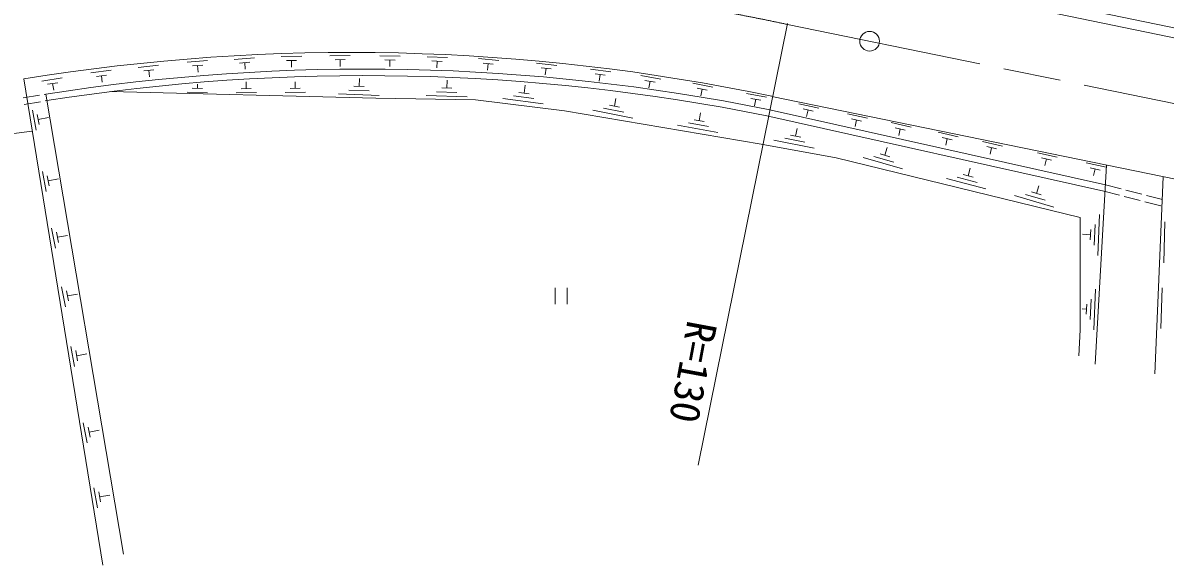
# Model space of a CAD drawing. Units: millimetres, scale not verified. Extents: x 40000 to 680000, y 20000 to 380000.
# Drawn here: x 413658 to 483425, y 270780 to 303926 of the extents above; entities that cross this region are included whole.
import ezdxf
from ezdxf.enums import TextEntityAlignment as Align

# ---------------------------------------------------------------- set-up
doc = ezdxf.new("R2010")
doc.units = ezdxf.units.MM
doc.header["$LTSCALE"] = 1000
doc.linetypes.add('CHAIN', pattern=[18.5, 12, -1.5, 3.5, -1.5])
for name, color, linetype, lineweight in [('M-BGD', 7, 'Continuous', 13), ('M-BMK', 2, 'CHAIN', 13), ('M-STR-HTXT', 7, 'Continuous', 13)]:
    doc.layers.add(name, color=color, linetype=linetype, lineweight=lineweight)
doc.styles.add('ＭＳ ゴシック', font='')
doc.styles.get('ＭＳ ゴシック').set_extended_font_data('MS Gothic')

msp = doc.modelspace()

# ---------------------------------------------------------------- linework, layer by layer
at = {"layer": 'M-BGD'}
for p, q in [((461192, 307735), (506523, 298315)), ((461314, 308322), (506645, 298902)), ((423691, 301522), (424937, 301618)), ((426565, 301692), (427811, 301793)), ((426897, 301468), (427520, 301519)), ((427208, 301493), (427242, 301087)), ((429438, 301866), (430688, 301885)), ((429754, 301621), (430379, 301631)), ((430067, 301626), (430073, 301218)), ((432410, 301915), (433659, 301933)), ((432726, 301669), (433351, 301679)), ((433038, 301674), (433044, 301267)), ((435458, 301914), (436708, 301899)), ((435768, 301660), (436393, 301653)), ((436080, 301657), (436076, 301249)), ((438343, 301857), (439593, 301808)), ((438646, 301595), (439271, 301571)), ((438958, 301583), (438942, 301176)), ((441478, 301741), (442723, 301632)), ((441767, 301465), (442390, 301410)), ((442079, 301438), (442043, 301032)), ((445027, 301470), (446267, 301318)), ((417806, 300864), (419045, 301024)), ((418147, 300656), (418767, 300736)), ((418457, 300696), (418509, 300292)), ((420704, 301203), (421946, 301342)), ((421043, 300990), (421664, 301059)), ((421353, 301025), (421398, 300620)), ((424022, 301297), (424645, 301345)), ((424333, 301321), (424365, 300915)), ((445306, 301184), (445927, 301108)), ((445617, 301146), (445567, 300742)), ((448326, 301094), (449566, 300937)), ((448604, 300807), (449224, 300728)), ((448914, 300767), (448863, 300363)), ((451393, 300712), (452623, 300493)), ((413712, 300498), (418538, 270780)), ((414823, 300366), (416057, 300562)), ((415171, 300168), (415788, 300266)), ((415479, 300217), (415543, 299815)), ((424321, 299923), (424330, 300172)), ((427297, 299908), (427289, 300315)), ((430293, 299921), (430286, 300329)), ((434508, 300025), (433883, 300049)), ((434196, 300037), (434214, 300525)), ((439552, 299943), (439564, 300432)), ((444271, 299632), (444334, 300117)), ((451656, 300411), (452272, 300302)), ((451964, 300356), (451893, 299955)), ((454576, 300234), (455804, 300002)), ((413684, 299338), (414670, 299500)), ((414966, 299549), (415062, 299565)), ((419808, 271457), (415062, 299565)), ((418984, 299720), (435217, 299312)), ((424936, 299649), (423687, 299697)), ((424633, 299911), (424009, 299935)), ((427927, 299670), (426677, 299645)), ((427610, 299914), (426985, 299901)), ((430923, 299683), (429673, 299660)), ((430606, 299927), (429981, 299916)), ((435426, 299491), (432928, 299584)), ((434811, 299764), (433562, 299810)), ((435217, 299312), (441313, 299228)), ((440788, 299411), (438289, 299476)), ((440170, 299677), (438920, 299709)), ((439864, 299935), (439239, 299951)), ((444858, 299303), (443619, 299465)), ((444581, 299592), (443961, 299672)), ((449790, 298831), (449884, 299311)), ((454836, 299930), (455451, 299815)), ((455144, 299872), (455068, 299472)), ((457850, 299610), (459080, 299385)), ((458113, 299308), (458727, 299196)), ((505395, 289972), (459406, 299434)), ((413749, 298943), (414735, 299106)), ((415031, 299154), (415127, 299170)), ((441313, 299228), (446732, 298550)), ((445446, 298975), (442967, 299298)), ((450354, 298465), (449128, 298707)), ((450096, 298771), (449483, 298892)), ((458420, 299252), (458347, 298851)), ((459178, 298635), (479772, 294024)), ((461061, 298984), (462279, 298704)), ((461310, 298671), (461919, 298530)), ((461614, 298601), (461523, 298204)), ((414474, 297365), (414239, 298592)), ((414661, 297718), (414543, 298332)), ((414602, 298025), (415221, 298144)), ((446732, 298550), (458754, 296518)), ((450919, 298099), (448466, 298582)), ((455272, 297886), (454657, 297998)), ((454964, 297942), (455052, 298423)), ((459091, 298244), (479685, 293634)), ((464025, 298374), (465243, 298094)), ((464274, 298061), (464883, 297921)), ((464578, 297991), (464487, 297594)), ((410186, 296778), (414230, 297308)), ((456104, 297226), (453645, 297675)), ((455534, 297584), (454305, 297808)), ((460857, 296992), (460953, 297472)), ((466693, 297826), (467911, 297545)), ((466942, 297512), (467551, 297372)), ((467246, 297442), (467155, 297045)), ((469562, 297235), (470780, 296955)), ((458754, 296518), (463326, 295672)), ((461985, 296257), (459533, 296747)), ((461421, 296625), (460195, 296870)), ((461164, 296931), (460551, 297054)), ((469811, 296922), (470420, 296781)), ((470115, 296852), (470024, 296455)), ((472276, 296677), (473494, 296397)), ((466613, 295745), (466012, 295916)), ((466312, 295830), (466446, 296301)), ((472524, 296363), (473133, 296223)), ((472829, 296293), (472737, 295896)), ((475619, 295989), (476837, 295709)), ((463326, 295672), (478228, 292031)), ((467377, 295006), (464973, 295693)), ((466844, 295418), (465642, 295762)), ((475867, 295675), (476476, 295535)), ((476172, 295605), (476081, 295208)), ((478596, 295377), (479815, 295096)), ((479840, 295230), (479159, 283056)), ((415084, 293611), (414849, 294839)), ((415270, 293965), (415153, 294579)), ((471938, 294178), (470729, 294495)), ((471699, 294499), (471095, 294657)), ((471397, 294578), (471521, 295051)), ((478845, 295063), (479454, 294923)), ((479149, 294993), (479058, 294596)), ((482800, 282464), (483298, 294519)), ((415212, 294272), (415831, 294390)), ((472480, 293778), (470061, 294411)), ((475562, 293503), (475701, 293972)), ((479772, 294024), (480741, 293774)), ((476617, 292667), (474221, 293381)), ((476089, 293085), (474891, 293442)), ((475861, 293414), (475262, 293592)), ((479672, 293637), (480641, 293387)), ((480931, 293312), (481900, 293062)), ((481031, 293699), (481999, 293450)), ((482290, 293375), (483258, 293125)), ((482190, 292987), (483158, 292738)), ((478228, 292031), (478228, 285173)), ((479425, 292205), (479310, 289707)), ((483335, 289262), (483412, 291761)), ((415645, 290156), (415410, 291384)), ((415831, 290510), (415714, 291124)), ((415773, 290817), (416392, 290935)), ((478868, 290979), (478379, 291001)), ((478882, 291291), (478854, 290667)), ((479146, 291592), (479089, 290343)), ((416255, 286573), (416020, 287801)), ((416442, 286927), (416324, 287541)), ((446161, 287739), (446161, 286739)), ((446911, 287739), (446911, 286739)), ((479177, 287654), (479066, 285156)), ((483169, 285239), (483245, 287738)), ((416383, 287234), (417002, 287353)), ((478899, 287040), (478844, 285792)), ((478622, 286427), (478357, 286439)), ((478636, 286739), (478608, 286115)), ((478228, 285173), (478143, 283564)), ((416819, 282923), (416584, 284151)), ((417006, 283277), (416889, 283891)), ((416947, 283584), (417566, 283703)), ((417578, 278251), (417343, 279479)), ((417765, 278605), (417647, 279219)), ((417706, 278912), (418325, 279031)), ((418221, 274288), (417987, 275516)), ((418408, 274642), (418291, 275256)), ((418350, 274949), (418969, 275067))]:
    msp.add_line(p, q, dxfattribs=at)
msp.add_circle((465375, 302801), 600, dxfattribs=at)
for centre, radius, start, end in [((433715, 177752), 124365, 78.07786, 99.25556), ((434541, 176831), 124271, 78.5654, 99.01646), ((434541, 176831), 123871, 78.5654, 99.01646)]:
    msp.add_arc(centre, radius, start, end, dxfattribs=at)
at = {"layer": 'M-BMK'}
msp.add_line((460352, 303829), (506006, 294486), dxfattribs=at)
msp.add_arc((434290, 182706), 123895, 77.85694, 104.72912, dxfattribs=at)
at = {"layer": 'M-STR-HTXT'}
msp.add_line((460363, 303884), (454908, 276902), dxfattribs=at)

# ---------------------------------------------------------------- texts
at = {"layer": 'M-STR-HTXT', "style": 'ＭＳ ゴシック'}
msp.add_text('R=130', height=1833, rotation=259.47, dxfattribs=at).set_placement((453725, 285914), align=Align.BOTTOM_LEFT)

doc.saveas('drawing.dxf')
